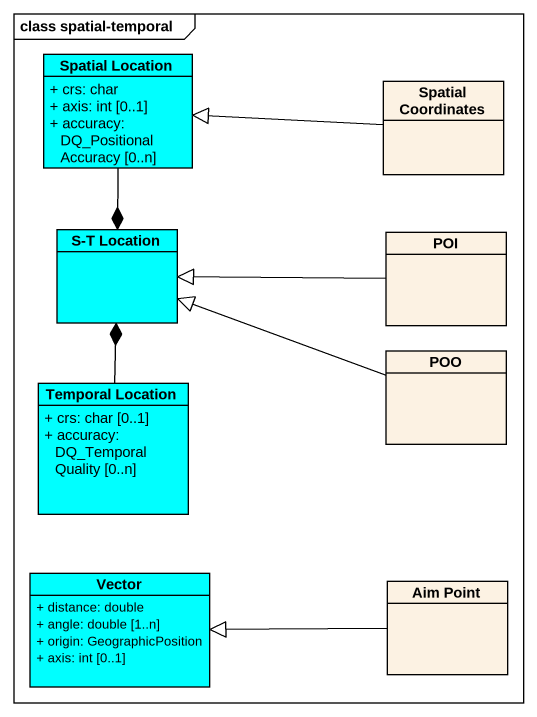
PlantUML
@startuml
mainframe class spatial-temporal
hide circle
hide empty members
skinparam classAttributeIconSize 0
class "Spatial Location" as Spatial_Location #00FFFF {
  + crs: char
  + axis: int [0..1]
  + accuracy: DQ_PositionalAccuracy [0..n]
}
class "Spatial Coordinates" as Spatial_Coordinates
class "S-T Location" as S_T_Location #00FFFF
class POI
class "Temporal Location" as Temporal_Location #00FFFF {
  + crs: char [0..1]
  + accuracy: DQ_TemporalQuality [0..n]
}
class POO
class Vector #00FFFF {
  + distance: double
  + angle: double [1..n]
  + origin: GeographicPosition
  + axis: int [0..1]
}
class "Aim Point" as Aim_Point
Spatial_Location --* S_T_Location
Spatial_Coordinates -left-|> Spatial_Location
POI -left-|> S_T_Location
Temporal_Location -up-* S_T_Location
POO -left-|> S_T_Location
Aim_Point -left-|> Vector
@enduml
